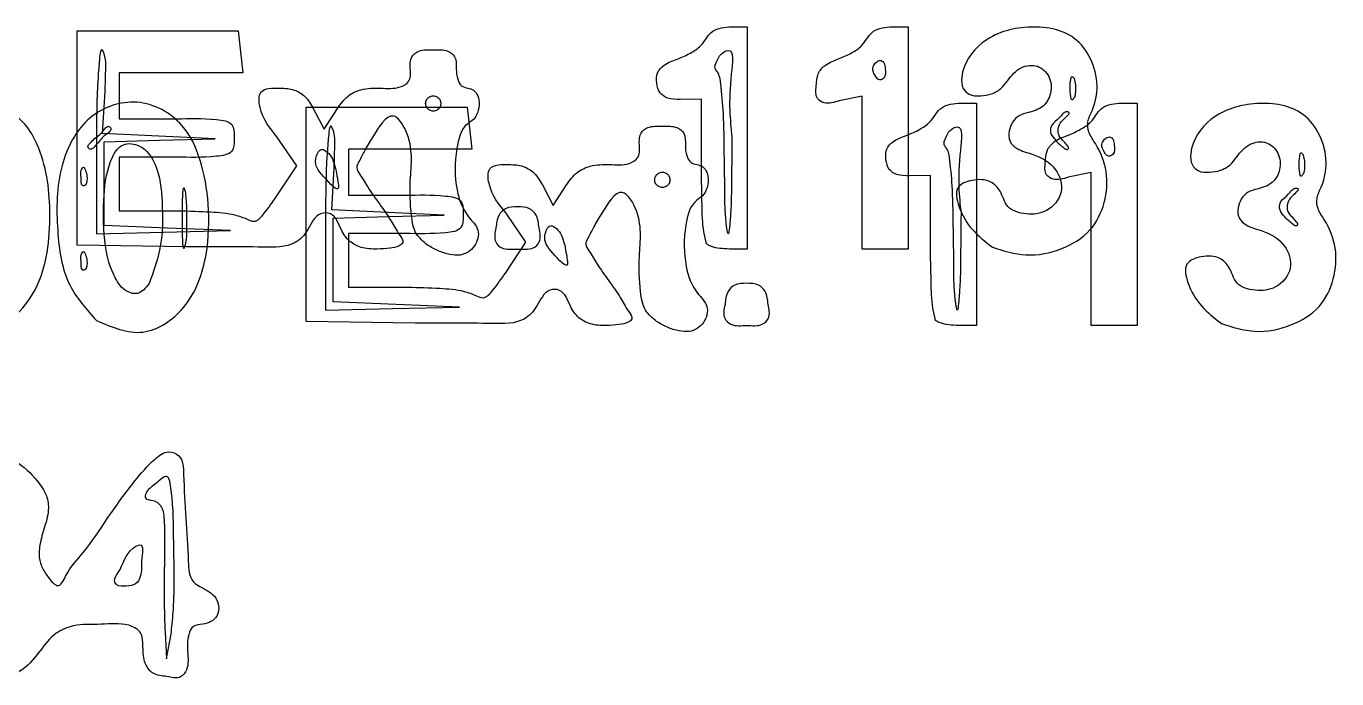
# Model space of a CAD drawing. Extents: x 0.12 to 3.45, y 0.56 to 2.39.
# Drawn here: x 2.884 to 3.455, y 1.435 to 1.719 of the extents above; entities that cross this region are included whole.
import ezdxf

# ---------------------------------------------------------------- set-up
doc = ezdxf.new("R2010")
doc.units = 0
doc.layers.get('0').update_dxf_attribs({"linetype": 'CONTINUOUS'})

msp = doc.modelspace()

# ---------------------------------------------------------------- linework, layer by layer
at = {"color": 7}
for p, q in [((2.906548, 1.670414), (2.906548, 1.717081)), ((2.906548, 1.717081), (2.941548, 1.717081)), ((2.941548, 1.717081), (2.976548, 1.717081)), ((2.976548, 1.717081), (2.977602, 1.707914)), ((3.190238, 1.718748), (3.198214, 1.718748)), ((3.198214, 1.718748), (3.198214, 1.670415)), ((3.260238, 1.718748), (3.268215, 1.718748)), ((3.268215, 1.718748), (3.268215, 1.670414)), ((2.977602, 1.707914), (2.978657, 1.698748)), ((3.258214, 1.700611), (3.258214, 1.700611)), ((2.951769, 1.698748), (2.924881, 1.698748)), ((2.924881, 1.698748), (2.924881, 1.688748)), ((2.978657, 1.698748), (2.951769, 1.698748)), ((3.340422, 1.696248), (3.340422, 1.696248)), ((2.917615, 1.672385), (2.918748, 1.690571)), ((2.924881, 1.688748), (2.924881, 1.678748)), ((3.248214, 1.688581), (3.238214, 1.686581)), ((3.248214, 1.655331), (3.248214, 1.688581)), ((3.006249, 1.63718), (3.006249, 1.683847)), ((3.006249, 1.683847), (3.041249, 1.683847)), ((3.009329, 1.683185), (3.01399, 1.674289)), ((3.01399, 1.674289), (3.019819, 1.683185)), ((3.041249, 1.683847), (3.076249, 1.683847)), ((3.064881, 1.685414), (3.064881, 1.685414)), ((3.076249, 1.683847), (3.077304, 1.67468)), ((3.178214, 1.687344), (3.169048, 1.687213)), ((3.178214, 1.656935), (3.178214, 1.687344)), ((3.289939, 1.685514), (3.297916, 1.685514)), ((3.297916, 1.685514), (3.297916, 1.637181)), ((3.359939, 1.685514), (3.367916, 1.685514)), ((3.367916, 1.685514), (3.367916, 1.63718)), ((2.924881, 1.678748), (2.949881, 1.678748)), ((2.942081, 1.671228), (2.917615, 1.672385)), ((3.077304, 1.67468), (3.078358, 1.665514)), ((2.906548, 1.623748), (2.906548, 1.670414)), ((2.914881, 1.668747), (2.914881, 1.628747)), ((2.918214, 1.668748), (2.942381, 1.66941)), ((2.918214, 1.650549), (2.918214, 1.668748)), ((2.918341, 1.671347), (2.918341, 1.671347)), ((2.966548, 1.670072), (2.942081, 1.671228)), ((2.942381, 1.66941), (2.966548, 1.670072)), ((3.002115, 1.658266), (2.993498, 1.670947)), ((3.191548, 1.671051), (3.191548, 1.671051)), ((3.198214, 1.670415), (3.198214, 1.622081)), ((3.268215, 1.670414), (3.268215, 1.622081)), ((3.335627, 1.669334), (3.335627, 1.669335)), ((3.357916, 1.667377), (3.357916, 1.667377)), ((2.949881, 1.662081), (2.924881, 1.662081)), ((2.924881, 1.662081), (2.924881, 1.650414)), ((3.05147, 1.665514), (3.024582, 1.665514)), ((3.024582, 1.665514), (3.024582, 1.655514)), ((3.078358, 1.665514), (3.05147, 1.665514)), ((3.440124, 1.663014), (3.440124, 1.663014)), ((2.910193, 1.656139), (2.910193, 1.656139)), ((2.993204, 1.644801), (3.002115, 1.658266)), ((3.017317, 1.639151), (3.01845, 1.657337)), ((3.01903, 1.657081), (3.01903, 1.657081)), ((3.024582, 1.655514), (3.024582, 1.645514)), ((3.248215, 1.655331), (3.248214, 1.655331)), ((3.248215, 1.622081), (3.248215, 1.655331)), ((3.347916, 1.655347), (3.337916, 1.653347)), ((3.347916, 1.622097), (3.347916, 1.655347)), ((2.918214, 1.63235), (2.918214, 1.650549)), ((2.924881, 1.650414), (2.924881, 1.638748)), ((3.10903, 1.649951), (3.113691, 1.641055)), ((3.113691, 1.641055), (3.11952, 1.649951)), ((3.164583, 1.65218), (3.164583, 1.65218)), ((3.277916, 1.65411), (3.268749, 1.653979)), ((3.277916, 1.623701), (3.277916, 1.65411)), ((2.953661, 1.646347), (2.953661, 1.646347)), ((3.024582, 1.645514), (3.049582, 1.645514)), ((2.924881, 1.638748), (2.950881, 1.638748)), ((3.041783, 1.637995), (3.017317, 1.639151)), ((3.066249, 1.636838), (3.041783, 1.637995)), ((3.101816, 1.625032), (3.093199, 1.637713)), ((3.291249, 1.637817), (3.291249, 1.637817)), ((3.297916, 1.637181), (3.297916, 1.588847)), ((2.945714, 1.631228), (2.918214, 1.63235)), ((3.006249, 1.590514), (3.006249, 1.63718)), ((3.014583, 1.635513), (3.014583, 1.595513)), ((3.017916, 1.635514), (3.042083, 1.636176)), ((3.017916, 1.617315), (3.017916, 1.635514)), ((3.042083, 1.636176), (3.066249, 1.636838)), ((3.367916, 1.63718), (3.367916, 1.588847)), ((3.435329, 1.636101), (3.435329, 1.636101)), ((2.914881, 1.628747), (2.944048, 1.629426)), ((2.944048, 1.629426), (2.973214, 1.630105)), ((2.973214, 1.630105), (2.945714, 1.631228)), ((2.945714, 1.631228), (2.945714, 1.631228)), ((3.049582, 1.628847), (3.024582, 1.628847)), ((3.024582, 1.628847), (3.024582, 1.61718)), ((3.088826, 1.631248), (3.088826, 1.631248)), ((2.954079, 1.62308), (2.906548, 1.623748)), ((3.059047, 1.623838), (3.059048, 1.623838)), ((3.092905, 1.611567), (3.101816, 1.625032)), ((3.118732, 1.623847), (3.118732, 1.623847)), ((3.180437, 1.624303), (3.180437, 1.624303)), ((3.198214, 1.622081), (3.190437, 1.622081)), ((3.258215, 1.622081), (3.248215, 1.622081)), ((3.268215, 1.622081), (3.258215, 1.622081)), ((3.304881, 1.622881), (3.304881, 1.622881)), ((3.347916, 1.588847), (3.347916, 1.622097)), ((3.347916, 1.622097), (3.347916, 1.622097)), ((2.910193, 1.619472), (2.910193, 1.619472)), ((3.017916, 1.599117), (3.017916, 1.617315)), ((3.024582, 1.61718), (3.024582, 1.605514)), ((2.937813, 1.607056), (2.937813, 1.607056)), ((3.024582, 1.605514), (3.050582, 1.605514)), ((3.045416, 1.597994), (3.017916, 1.599117)), ((3.072916, 1.596871), (3.045416, 1.597994)), ((3.045416, 1.597994), (3.045416, 1.597994)), ((3.188528, 1.598014), (3.188528, 1.598014)), ((3.014583, 1.595513), (3.043749, 1.596192)), ((3.043749, 1.596192), (3.072916, 1.596871)), ((2.914972, 1.590949), (2.914972, 1.590949)), ((3.053781, 1.589846), (3.006249, 1.590514)), ((3.158749, 1.590604), (3.158749, 1.590604)), ((3.280138, 1.59107), (3.280138, 1.591069)), ((3.297916, 1.588847), (3.290138, 1.588847)), ((3.357916, 1.588847), (3.347916, 1.588847)), ((3.367916, 1.588847), (3.357916, 1.588847)), ((3.404583, 1.589647), (3.404583, 1.589647)), ((2.948505, 1.496568), (2.948505, 1.496568)), ((2.934531, 1.486347), (2.934531, 1.486347)), ((2.944768, 1.455513), (2.945461, 1.443847)), ((2.945461, 1.443847), (2.947522, 1.455439))]:
    msp.add_line(p, q, dxfattribs=at)
for points, knots in [([(3.169048, 1.687213), (3.167171, 1.687192), (3.16398, 1.687158), (3.159741, 1.689832), (3.158693, 1.694211), (3.158605, 1.698909), (3.162516, 1.702932), (3.167934, 1.704687), (3.173372, 1.707143), (3.177757, 1.709946), (3.180176, 1.713419), (3.182311, 1.716585), (3.186022, 1.718305), (3.188797, 1.718597), (3.190238, 1.718748)], [0, 0, 0, 0, 0.005554, 0.009442, 0.013886, 0.018452, 0.022877, 0.029473, 0.035444, 0.040834, 0.044742, 0.048077, 0.052105, 0.056452, 0.056452, 0.056452, 0.056452]), ([(3.238214, 1.686581), (3.236011, 1.685872), (3.232697, 1.684805), (3.227635, 1.687732), (3.228317, 1.69311), (3.22847, 1.69835), (3.232532, 1.702872), (3.238075, 1.704751), (3.243472, 1.707174), (3.247794, 1.709966), (3.250178, 1.713427), (3.252312, 1.716584), (3.256021, 1.718305), (3.258797, 1.718596), (3.260238, 1.718748)], [0, 0, 0, 0, 0.006644, 0.009989, 0.015457, 0.020869, 0.025756, 0.032382, 0.038257, 0.04358, 0.047467, 0.050801, 0.05483, 0.059177, 0.059177, 0.059177, 0.059177]), ([(3.304881, 1.622881), (3.301801, 1.625314), (3.295578, 1.63023), (3.290392, 1.638869), (3.28801, 1.649485), (3.296599, 1.652514), (3.303836, 1.652469), (3.309041, 1.64699), (3.310765, 1.639403), (3.319817, 1.6367), (3.329231, 1.637847), (3.336614, 1.646506), (3.333015, 1.658281), (3.323921, 1.663196), (3.316301, 1.66494), (3.311962, 1.668719), (3.311953, 1.673392), (3.313359, 1.677362), (3.316403, 1.680395), (3.321377, 1.681665), (3.327356, 1.683404), (3.330919, 1.690025), (3.330336, 1.697233), (3.324726, 1.702696), (3.31657, 1.701573), (3.312179, 1.696401), (3.308838, 1.691647), (3.304527, 1.68933), (3.299744, 1.688607), (3.295009, 1.688679), (3.291511, 1.692131), (3.291095, 1.701267), (3.3003, 1.7145), (3.319927, 1.720141), (3.339149, 1.717295), (3.348414, 1.704971), (3.351311, 1.693498), (3.349429, 1.683957), (3.346039, 1.677755), (3.346699, 1.67237), (3.3513, 1.666043), (3.355442, 1.655761), (3.354399, 1.642122), (3.348127, 1.629146), (3.335069, 1.621336), (3.319679, 1.618237), (3.309714, 1.621365), (3.304881, 1.622881)], [0, 0, 0, 0, 0.01157, 0.023379, 0.03138, 0.038344, 0.046472, 0.052179, 0.059579, 0.068147, 0.077122, 0.087468, 0.097366, 0.109562, 0.116566, 0.120968, 0.12546, 0.129523, 0.133508, 0.137684, 0.144821, 0.151249, 0.158496, 0.165168, 0.172261, 0.180319, 0.184844, 0.189603, 0.194408, 0.199462, 0.202995, 0.207975, 0.225356, 0.24632, 0.267138, 0.278423, 0.290516, 0.30167, 0.306815, 0.311242, 0.317009, 0.33008, 0.343545, 0.356957, 0.371593, 0.387506, 0.402488, 0.402488, 0.402488, 0.402488]), ([(2.918748, 1.690571), (2.918796, 1.693711), (2.918877, 1.699095), (2.919262, 1.704515), (2.916803, 1.710896), (2.915588, 1.69756), (2.915108, 1.688354), (2.914965, 1.67597), (2.914881, 1.668747)], [0, 0, 0, 0, 0.009162, 0.015713, 0.018435, 0.024061, 0.038462, 0.058613, 0.058613, 0.058613, 0.058613]), ([(3.019819, 1.683185), (3.021207, 1.685186), (3.023817, 1.688947), (3.030799, 1.691996), (3.038634, 1.692278), (3.045722, 1.691542), (3.05183, 1.694775), (3.051536, 1.700394), (3.051332, 1.705548), (3.055875, 1.709118), (3.061552, 1.70852), (3.067205, 1.709106), (3.071796, 1.70558), (3.071403, 1.700591), (3.071789, 1.696356), (3.073462, 1.69279), (3.076502, 1.69209), (3.079372, 1.691437), (3.081155, 1.68864), (3.081784, 1.685229), (3.08103, 1.681647), (3.079428, 1.678368), (3.073751, 1.675333), (3.070816, 1.663391), (3.070745, 1.6495), (3.07495, 1.637224), (3.082259, 1.630775), (3.080119, 1.62266), (3.074239, 1.618974), (3.068459, 1.619666), (3.063641, 1.621103), (3.06058, 1.622925), (3.059047, 1.623838)], [0, 0, 0, 0, 0.00717, 0.013483, 0.021949, 0.030473, 0.034824, 0.040355, 0.045692, 0.049516, 0.05589, 0.062264, 0.066089, 0.071425, 0.075931, 0.079266, 0.082128, 0.084829, 0.087833, 0.091341, 0.095079, 0.09868, 0.101832, 0.113673, 0.131657, 0.144377, 0.15148, 0.158495, 0.165876, 0.170252, 0.175565, 0.180894, 0.180894, 0.180894, 0.180894]), ([(3.191548, 1.671051), (3.190721, 1.678341), (3.189583, 1.688386), (3.192866, 1.710474), (3.18617, 1.706952), (3.185056, 1.703944), (3.183676, 1.700981), (3.186133, 1.698314), (3.18703, 1.691464), (3.188072, 1.679537), (3.188172, 1.663786), (3.188496, 1.646751), (3.188436, 1.637774), (3.18999, 1.625894), (3.191255, 1.640226), (3.191309, 1.65051), (3.19146, 1.663482), (3.191548, 1.671051)], [0, 0, 0, 0, 0.027223, 0.037511, 0.041005, 0.044947, 0.047736, 0.049444, 0.054987, 0.067908, 0.085555, 0.103046, 0.115535, 0.120367, 0.126225, 0.141434, 0.162744, 0.162744, 0.162744, 0.162744]), ([(3.258214, 1.700611), (3.258175, 1.701414), (3.258108, 1.702776), (3.256592, 1.704398), (3.254599, 1.703783), (3.253284, 1.702368), (3.252641, 1.700339), (3.253506, 1.698004), (3.255087, 1.695022), (3.258686, 1.696734), (3.258408, 1.699022), (3.258214, 1.700611)], [0, 0, 0, 0, 0.002376, 0.004027, 0.005767, 0.007835, 0.009775, 0.011692, 0.015475, 0.01733, 0.021549, 0.021549, 0.021549, 0.021549]), ([(3.340422, 1.696248), (3.340116, 1.69673), (3.339424, 1.697823), (3.338678, 1.694611), (3.338776, 1.692077), (3.338703, 1.689561), (3.339389, 1.686326), (3.340926, 1.688524), (3.341036, 1.69059), (3.341211, 1.693531), (3.340677, 1.695369), (3.340422, 1.696248)], [0, 0, 0, 0, 0.001278, 0.002892, 0.006526, 0.01016, 0.011774, 0.013052, 0.015792, 0.018785, 0.021525, 0.021525, 0.021525, 0.021525]), ([(2.993498, 1.670947), (2.99043, 1.674689), (2.986011, 1.680079), (2.985138, 1.692234), (2.99443, 1.692148), (3.00079, 1.691822), (3.00629, 1.688512), (3.00826, 1.685058), (3.009329, 1.683185)], [0, 0, 0, 0, 0.014791, 0.021307, 0.029761, 0.036082, 0.041485, 0.047885, 0.047885, 0.047885, 0.047885]), ([(3.064881, 1.685414), (3.064789, 1.686001), (3.064606, 1.687158), (3.06328, 1.688431), (3.061551, 1.688908), (3.059803, 1.688431), (3.058532, 1.687158), (3.058054, 1.685414), (3.058532, 1.683671), (3.059803, 1.682398), (3.061551, 1.68192), (3.06328, 1.682398), (3.064606, 1.683671), (3.064789, 1.684828), (3.064881, 1.685414)], [0, 0, 0, 0, 0.00174, 0.003434, 0.005174, 0.006914, 0.008607, 0.010347, 0.012087, 0.013781, 0.015521, 0.017261, 0.018955, 0.020695, 0.020695, 0.020695, 0.020695]), ([(2.841483, 1.594767), (2.836974, 1.602599), (2.827222, 1.619535), (2.827995, 1.649196), (2.835521, 1.67115), (2.845727, 1.681882), (2.853378, 1.68533), (2.86515, 1.685987), (2.882313, 1.682004), (2.893675, 1.659752), (2.895701, 1.631954), (2.891305, 1.601946), (2.865473, 1.579926), (2.849518, 1.589796), (2.841483, 1.594767)], [0, 0, 0, 0, 0.026676, 0.057683, 0.085602, 0.094164, 0.101334, 0.110136, 0.129422, 0.149823, 0.179306, 0.213189, 0.238466, 0.26411, 0.26411, 0.26411, 0.26411]), ([(2.914972, 1.590949), (2.910573, 1.595871), (2.900669, 1.606952), (2.897295, 1.631693), (2.897608, 1.65723), (2.909375, 1.680796), (2.933035, 1.689221), (2.952722, 1.678407), (2.961051, 1.660261), (2.964289, 1.641001), (2.963643, 1.618577), (2.956065, 1.596591), (2.935219, 1.582325), (2.921742, 1.588066), (2.914972, 1.590949)], [0, 0, 0, 0, 0.019424, 0.043736, 0.071958, 0.096103, 0.117478, 0.139627, 0.156187, 0.175967, 0.19788, 0.223021, 0.24361, 0.264392, 0.264392, 0.264392, 0.264392]), ([(3.268749, 1.653979), (3.266872, 1.653959), (3.263682, 1.653924), (3.259443, 1.656598), (3.258395, 1.660978), (3.258306, 1.665675), (3.262217, 1.669698), (3.267635, 1.671453), (3.273073, 1.673909), (3.277459, 1.676712), (3.279878, 1.680186), (3.282012, 1.683351), (3.285723, 1.685071), (3.288499, 1.685363), (3.289939, 1.685514)], [0, 0, 0, 0, 0.005554, 0.009442, 0.013886, 0.018452, 0.022877, 0.029473, 0.035444, 0.040834, 0.044742, 0.048077, 0.052105, 0.056452, 0.056452, 0.056452, 0.056452]), ([(3.337916, 1.653347), (3.335712, 1.652638), (3.332398, 1.651571), (3.327337, 1.654498), (3.328018, 1.659876), (3.328172, 1.665116), (3.332234, 1.669638), (3.337777, 1.671517), (3.343173, 1.67394), (3.347495, 1.676732), (3.349879, 1.680193), (3.352013, 1.68335), (3.355723, 1.685071), (3.358499, 1.685362), (3.359939, 1.685514)], [0, 0, 0, 0, 0.006644, 0.009989, 0.015457, 0.020869, 0.025756, 0.032382, 0.038257, 0.04358, 0.047467, 0.050801, 0.05483, 0.059177, 0.059177, 0.059177, 0.059177]), ([(3.404583, 1.589647), (3.401503, 1.59208), (3.395279, 1.596996), (3.390094, 1.605635), (3.387711, 1.616251), (3.3963, 1.61928), (3.403538, 1.619235), (3.408742, 1.613756), (3.410467, 1.606169), (3.419518, 1.603466), (3.428932, 1.604613), (3.436315, 1.613272), (3.432717, 1.625047), (3.423623, 1.629963), (3.416003, 1.631706), (3.411663, 1.635485), (3.411654, 1.640159), (3.413061, 1.644128), (3.416105, 1.647161), (3.421078, 1.648431), (3.427057, 1.650171), (3.430621, 1.656791), (3.430037, 1.663999), (3.424427, 1.669462), (3.416272, 1.668339), (3.41188, 1.663167), (3.408539, 1.658413), (3.404229, 1.656096), (3.399446, 1.655373), (3.39471, 1.655445), (3.391213, 1.658897), (3.390796, 1.668033), (3.400001, 1.681266), (3.419628, 1.686907), (3.438851, 1.684061), (3.448116, 1.671738), (3.451013, 1.660264), (3.449131, 1.650723), (3.44574, 1.644521), (3.4464, 1.639136), (3.451002, 1.63281), (3.455143, 1.622527), (3.4541, 1.608888), (3.447829, 1.595912), (3.43477, 1.588102), (3.41938, 1.585003), (3.409415, 1.588131), (3.404583, 1.589647)], [0, 0, 0, 0, 0.01157, 0.023379, 0.03138, 0.038344, 0.046472, 0.052179, 0.059579, 0.068147, 0.077122, 0.087468, 0.097366, 0.109562, 0.116566, 0.120968, 0.12546, 0.129523, 0.133508, 0.137684, 0.144821, 0.151249, 0.158496, 0.165168, 0.172261, 0.180319, 0.184844, 0.189603, 0.194408, 0.199462, 0.202995, 0.207975, 0.225356, 0.24632, 0.267138, 0.278423, 0.290516, 0.30167, 0.306815, 0.311242, 0.317009, 0.33008, 0.343545, 0.356957, 0.371593, 0.387506, 0.402488, 0.402488, 0.402488, 0.402488]), ([(2.949881, 1.678748), (2.955323, 1.678878), (2.962949, 1.67906), (2.974903, 1.677481), (2.974871, 1.670414), (2.974903, 1.663347), (2.962949, 1.661768), (2.955323, 1.661951), (2.949881, 1.662081)], [0, 0, 0, 0, 0.017349, 0.024311, 0.030188, 0.036064, 0.043026, 0.060375, 0.060375, 0.060375, 0.060375]), ([(3.059048, 1.623838), (3.057209, 1.62534), (3.053144, 1.628663), (3.051573, 1.639197), (3.05107, 1.654147), (3.05353, 1.668545), (3.043153, 1.6842), (3.035892, 1.672013), (3.03187, 1.665501), (3.029687, 1.660988), (3.027617, 1.657323), (3.030407, 1.653441), (3.033393, 1.648207), (3.038202, 1.641554), (3.04321, 1.63471), (3.045793, 1.629451), (3.049126, 1.625197), (3.046067, 1.622865), (3.042238, 1.622384), (3.036631, 1.621934), (3.030491, 1.622237), (3.024693, 1.625254), (3.020932, 1.630751), (3.018819, 1.637908), (3.010362, 1.637915), (3.007533, 1.630386), (3.000325, 1.622618), (2.980375, 1.623173), (2.964959, 1.623118), (2.954079, 1.62308)], [0, 0, 0, 0, 0.006901, 0.015258, 0.030304, 0.051991, 0.06053, 0.073145, 0.080115, 0.085575, 0.088375, 0.091644, 0.098404, 0.107229, 0.116132, 0.123106, 0.126697, 0.128783, 0.1329, 0.138506, 0.145576, 0.151097, 0.157276, 0.165697, 0.169989, 0.178779, 0.186762, 0.200718, 0.234183, 0.234183, 0.234183, 0.234183]), ([(3.335627, 1.669335), (3.334788, 1.6702), (3.333255, 1.671782), (3.333637, 1.675608), (3.334943, 1.678211), (3.339332, 1.681244), (3.33618, 1.682317), (3.334169, 1.678588), (3.330745, 1.67679), (3.329689, 1.672758), (3.331801, 1.670041), (3.333936, 1.667673), (3.335733, 1.666396), (3.337403, 1.66499), (3.338397, 1.666244), (3.336987, 1.667704), (3.336149, 1.668708), (3.335627, 1.669334)], [0, 0, 0, 0, 0.00345, 0.006302, 0.010382, 0.014264, 0.014805, 0.019268, 0.023767, 0.026691, 0.03029, 0.033448, 0.036072, 0.037686, 0.038375, 0.039956, 0.042569, 0.042569, 0.042569, 0.042569]), ([(2.918341, 1.671347), (2.920117, 1.672559), (2.922091, 1.673906), (2.919655, 1.676373), (2.91723, 1.672093), (2.914274, 1.67048), (2.912488, 1.668432), (2.910825, 1.666844), (2.912502, 1.664594), (2.915473, 1.668211), (2.917199, 1.670098), (2.918341, 1.671347)], [0, 0, 0, 0, 0.004493, 0.004991, 0.009484, 0.013327, 0.016291, 0.017783, 0.019321, 0.022233, 0.027927, 0.027927, 0.027927, 0.027927]), ([(3.01845, 1.657337), (3.018497, 1.660477), (3.018579, 1.665861), (3.018964, 1.671281), (3.016504, 1.677662), (3.015289, 1.664326), (3.01481, 1.65512), (3.014666, 1.642736), (3.014583, 1.635513)], [0, 0, 0, 0, 0.009162, 0.015713, 0.018435, 0.024061, 0.038462, 0.058613, 0.058613, 0.058613, 0.058613]), ([(3.11952, 1.649951), (3.120908, 1.651952), (3.123518, 1.655714), (3.1305, 1.658762), (3.138336, 1.659044), (3.145424, 1.658308), (3.151531, 1.661541), (3.151237, 1.66716), (3.151034, 1.672314), (3.155577, 1.675884), (3.161253, 1.675286), (3.166907, 1.675872), (3.171497, 1.672346), (3.171105, 1.667357), (3.171491, 1.663122), (3.173163, 1.659556), (3.176203, 1.658856), (3.179074, 1.658203), (3.180856, 1.655406), (3.181485, 1.651995), (3.180732, 1.648413), (3.179129, 1.645134), (3.173453, 1.642099), (3.170518, 1.630158), (3.170447, 1.616266), (3.174651, 1.60399), (3.181961, 1.597541), (3.17982, 1.589426), (3.17394, 1.585741), (3.16816, 1.586432), (3.163342, 1.587869), (3.160281, 1.589691), (3.158749, 1.590604)], [0, 0, 0, 0, 0.00717, 0.013483, 0.021949, 0.030473, 0.034824, 0.040355, 0.045692, 0.049516, 0.05589, 0.062264, 0.066089, 0.071425, 0.075931, 0.079266, 0.082128, 0.084829, 0.087833, 0.091341, 0.095079, 0.09868, 0.101832, 0.113673, 0.131657, 0.144377, 0.15148, 0.158495, 0.165876, 0.170252, 0.175565, 0.180894, 0.180894, 0.180894, 0.180894]), ([(3.291249, 1.637817), (3.290423, 1.645107), (3.289284, 1.655152), (3.292568, 1.67724), (3.285871, 1.673718), (3.284758, 1.67071), (3.283378, 1.667747), (3.285835, 1.66508), (3.286731, 1.65823), (3.287774, 1.646303), (3.287874, 1.630552), (3.288197, 1.613517), (3.288137, 1.60454), (3.289691, 1.59266), (3.290957, 1.606992), (3.291011, 1.617276), (3.291161, 1.630248), (3.291249, 1.637817)], [0, 0, 0, 0, 0.027223, 0.037511, 0.041005, 0.044947, 0.047736, 0.049444, 0.054987, 0.067908, 0.085555, 0.103046, 0.115535, 0.120367, 0.126225, 0.141434, 0.162744, 0.162744, 0.162744, 0.162744]), ([(2.937813, 1.607056), (2.939585, 1.611844), (2.943819, 1.623278), (2.943859, 1.641115), (2.942378, 1.657227), (2.93555, 1.667347), (2.925357, 1.668812), (2.919177, 1.657528), (2.917823, 1.642692), (2.91791, 1.625109), (2.921483, 1.61141), (2.926837, 1.603535), (2.933874, 1.601957), (2.936355, 1.60517), (2.937813, 1.607056)], [0, 0, 0, 0, 0.015219, 0.036343, 0.05277, 0.06334, 0.070334, 0.079156, 0.096759, 0.116427, 0.13103, 0.139018, 0.143586, 0.150081, 0.150081, 0.150081, 0.150081]), ([(3.357916, 1.667377), (3.357876, 1.668181), (3.357809, 1.669542), (3.356293, 1.671164), (3.354301, 1.67055), (3.352985, 1.669134), (3.352343, 1.667105), (3.353208, 1.66477), (3.354789, 1.661789), (3.358387, 1.6635), (3.358109, 1.665788), (3.357916, 1.667377)], [0, 0, 0, 0, 0.002376, 0.004027, 0.005767, 0.007835, 0.009775, 0.011692, 0.015475, 0.01733, 0.021549, 0.021549, 0.021549, 0.021549]), ([(3.01903, 1.657081), (3.018626, 1.658522), (3.017883, 1.661171), (3.015956, 1.664137), (3.012043, 1.666517), (3.009232, 1.659152), (3.012431, 1.655009), (3.020503, 1.646119), (3.020178, 1.650645), (3.01972, 1.653255), (3.019285, 1.655667), (3.01903, 1.657081)], [0, 0, 0, 0, 0.004431, 0.008141, 0.010879, 0.015672, 0.024185, 0.032119, 0.033238, 0.036245, 0.040501, 0.040501, 0.040501, 0.040501]), ([(3.440124, 1.663014), (3.439818, 1.663496), (3.439126, 1.664589), (3.43838, 1.661377), (3.438477, 1.658844), (3.438404, 1.656327), (3.43909, 1.653092), (3.440627, 1.65529), (3.440737, 1.657357), (3.440912, 1.660297), (3.440379, 1.662135), (3.440124, 1.663014)], [0, 0, 0, 0, 0.001278, 0.002892, 0.006526, 0.01016, 0.011774, 0.013052, 0.015792, 0.018785, 0.021525, 0.021525, 0.021525, 0.021525]), ([(2.910193, 1.656139), (2.909923, 1.656946), (2.909505, 1.658197), (2.90793, 1.656357), (2.908261, 1.654031), (2.908213, 1.651809), (2.908531, 1.649374), (2.910378, 1.649705), (2.910793, 1.651589), (2.910938, 1.653743), (2.91045, 1.655312), (2.910193, 1.656139)], [0, 0, 0, 0, 0.0018, 0.002786, 0.005648, 0.008593, 0.010286, 0.011274, 0.013064, 0.015362, 0.017914, 0.017914, 0.017914, 0.017914]), ([(3.093199, 1.637713), (3.090132, 1.641455), (3.085713, 1.646845), (3.08484, 1.659), (3.094131, 1.658914), (3.100492, 1.658588), (3.105991, 1.655278), (3.107962, 1.651824), (3.10903, 1.649951)], [0, 0, 0, 0, 0.014791, 0.021307, 0.029761, 0.036082, 0.041485, 0.047885, 0.047885, 0.047885, 0.047885]), ([(3.164583, 1.65218), (3.16449, 1.652767), (3.164307, 1.653924), (3.162981, 1.655197), (3.161252, 1.655674), (3.159505, 1.655197), (3.158233, 1.653924), (3.157755, 1.65218), (3.158233, 1.650437), (3.159505, 1.649164), (3.161252, 1.648686), (3.162981, 1.649164), (3.164307, 1.650437), (3.16449, 1.651594), (3.164583, 1.65218)], [0, 0, 0, 0, 0.00174, 0.003434, 0.005174, 0.006914, 0.008607, 0.010347, 0.012087, 0.013781, 0.015521, 0.017261, 0.018955, 0.020695, 0.020695, 0.020695, 0.020695]), ([(3.180437, 1.624303), (3.180024, 1.626059), (3.178715, 1.631635), (3.17849, 1.642624), (3.178315, 1.651735), (3.178214, 1.656935)], [0, 0, 0, 0, 0.005404, 0.017154, 0.032779, 0.032779, 0.032779, 0.032779]), ([(2.953661, 1.646347), (2.953413, 1.647525), (2.952787, 1.650495), (2.952291, 1.641472), (2.952325, 1.635495), (2.952318, 1.629607), (2.952754, 1.62047), (2.954218, 1.626932), (2.954089, 1.631563), (2.954309, 1.639212), (2.953869, 1.644059), (2.953661, 1.646347)], [0, 0, 0, 0, 0.002578, 0.0065, 0.015931, 0.025362, 0.029284, 0.031862, 0.03882, 0.046604, 0.053563, 0.053563, 0.053563, 0.053563]), ([(3.435329, 1.636101), (3.434489, 1.636967), (3.432956, 1.638548), (3.433338, 1.642374), (3.434645, 1.644978), (3.439033, 1.64801), (3.435882, 1.649083), (3.433871, 1.645355), (3.430447, 1.643557), (3.429391, 1.639524), (3.431502, 1.636807), (3.433637, 1.634439), (3.435435, 1.633162), (3.437105, 1.631756), (3.438098, 1.63301), (3.436688, 1.63447), (3.43585, 1.635475), (3.435329, 1.636101)], [0, 0, 0, 0, 0.00345, 0.006302, 0.010382, 0.014264, 0.014805, 0.019268, 0.023767, 0.026691, 0.03029, 0.033448, 0.036072, 0.037686, 0.038375, 0.039956, 0.042569, 0.042569, 0.042569, 0.042569]), ([(2.950881, 1.638748), (2.95544, 1.638623), (2.963538, 1.638402), (2.973769, 1.637647), (2.979703, 1.635493), (2.98435, 1.633309), (2.988863, 1.638662), (2.991496, 1.642386), (2.993204, 1.644801)], [0, 0, 0, 0, 0.01375, 0.02442, 0.030119, 0.033269, 0.038349, 0.047713, 0.047713, 0.047713, 0.047713]), ([(3.049582, 1.645514), (3.055025, 1.645644), (3.062651, 1.645827), (3.074604, 1.644247), (3.074572, 1.63718), (3.074604, 1.630114), (3.062651, 1.628534), (3.055025, 1.628717), (3.049582, 1.628847)], [0, 0, 0, 0, 0.017349, 0.024311, 0.030188, 0.036064, 0.043026, 0.060375, 0.060375, 0.060375, 0.060375]), ([(3.158749, 1.590604), (3.156911, 1.592107), (3.152846, 1.595429), (3.151275, 1.605963), (3.150771, 1.620913), (3.153232, 1.635311), (3.142854, 1.650966), (3.135594, 1.638779), (3.131571, 1.632267), (3.129389, 1.627755), (3.127319, 1.62409), (3.130108, 1.620208), (3.133094, 1.614974), (3.137903, 1.60832), (3.142911, 1.601476), (3.145495, 1.596218), (3.148827, 1.591963), (3.145769, 1.589631), (3.141939, 1.589151), (3.136333, 1.5887), (3.130192, 1.589004), (3.124395, 1.59202), (3.120634, 1.597517), (3.11852, 1.604674), (3.110063, 1.604681), (3.107234, 1.597152), (3.100026, 1.589384), (3.080077, 1.589939), (3.06466, 1.589884), (3.053781, 1.589846)], [0, 0, 0, 0, 0.006901, 0.015258, 0.030304, 0.051991, 0.06053, 0.073145, 0.080115, 0.085575, 0.088375, 0.091644, 0.098404, 0.107229, 0.116132, 0.123106, 0.126697, 0.128783, 0.1329, 0.138506, 0.145576, 0.151097, 0.157276, 0.165697, 0.169989, 0.178779, 0.186762, 0.200718, 0.234183, 0.234183, 0.234183, 0.234183]), ([(3.088826, 1.631248), (3.08902, 1.633209), (3.089348, 1.636532), (3.093185, 1.640429), (3.098218, 1.640405), (3.103232, 1.640432), (3.10712, 1.636521), (3.107387, 1.631214), (3.108862, 1.625666), (3.104259, 1.621383), (3.098219, 1.622536), (3.092153, 1.621378), (3.087603, 1.625677), (3.088358, 1.629112), (3.088826, 1.631248)], [0, 0, 0, 0, 0.005767, 0.00977, 0.015013, 0.020255, 0.024259, 0.030025, 0.03608, 0.039766, 0.04662, 0.053476, 0.057162, 0.063216, 0.063216, 0.063216, 0.063216]), ([(3.118732, 1.623847), (3.118328, 1.625289), (3.117585, 1.627937), (3.115657, 1.630903), (3.111745, 1.633283), (3.108934, 1.625918), (3.112133, 1.621775), (3.120205, 1.612885), (3.119879, 1.617411), (3.119421, 1.620021), (3.118987, 1.622433), (3.118732, 1.623847)], [0, 0, 0, 0, 0.004431, 0.008141, 0.010879, 0.015672, 0.024185, 0.032119, 0.033238, 0.036245, 0.040501, 0.040501, 0.040501, 0.040501]), ([(2.910193, 1.619472), (2.909923, 1.62028), (2.909505, 1.62153), (2.90793, 1.619691), (2.908261, 1.617364), (2.908213, 1.615142), (2.908531, 1.612708), (2.910378, 1.613038), (2.910793, 1.614922), (2.910938, 1.617076), (2.91045, 1.618646), (2.910193, 1.619472)], [0, 0, 0, 0, 0.0018, 0.002786, 0.005648, 0.008593, 0.010286, 0.011274, 0.013064, 0.015362, 0.017914, 0.017914, 0.017914, 0.017914]), ([(3.190437, 1.622081), (3.189031, 1.622153), (3.186404, 1.622287), (3.182935, 1.622871), (3.181151, 1.623894), (3.180437, 1.624303)], [0, 0, 0, 0, 0.004233, 0.007914, 0.010369, 0.010369, 0.010369, 0.010369]), ([(3.280138, 1.591069), (3.279726, 1.592826), (3.278416, 1.598401), (3.278192, 1.60939), (3.278016, 1.618501), (3.277916, 1.623701)], [0, 0, 0, 0, 0.005404, 0.017154, 0.032779, 0.032779, 0.032779, 0.032779]), ([(3.050582, 1.605514), (3.055142, 1.605389), (3.063239, 1.605168), (3.073471, 1.604413), (3.079405, 1.602259), (3.084052, 1.600076), (3.088564, 1.605428), (3.091198, 1.609152), (3.092905, 1.611567)], [0, 0, 0, 0, 0.01375, 0.02442, 0.030119, 0.033269, 0.038349, 0.047713, 0.047713, 0.047713, 0.047713]), ([(3.188528, 1.598014), (3.188721, 1.599975), (3.189049, 1.603298), (3.192886, 1.607195), (3.197919, 1.607171), (3.202933, 1.607198), (3.206821, 1.603287), (3.207089, 1.59798), (3.208563, 1.592432), (3.20396, 1.588149), (3.197921, 1.589302), (3.191854, 1.588144), (3.187304, 1.592443), (3.188059, 1.595878), (3.188528, 1.598014)], [0, 0, 0, 0, 0.005767, 0.00977, 0.015013, 0.020255, 0.024259, 0.030025, 0.03608, 0.039766, 0.04662, 0.053476, 0.057162, 0.063216, 0.063216, 0.063216, 0.063216]), ([(3.290138, 1.588847), (3.288733, 1.588919), (3.286105, 1.589053), (3.282637, 1.589638), (3.280852, 1.59066), (3.280138, 1.59107)], [0, 0, 0, 0, 0.004233, 0.007914, 0.010369, 0.010369, 0.010369, 0.010369]), ([(2.839741, 1.445933), (2.836997, 1.448832), (2.83282, 1.453244), (2.832463, 1.463496), (2.840082, 1.46512), (2.845725, 1.465068), (2.850365, 1.462855), (2.854235, 1.457904), (2.860046, 1.452475), (2.869645, 1.452981), (2.876507, 1.458828), (2.878549, 1.467733), (2.873291, 1.475793), (2.864319, 1.478583), (2.856246, 1.482712), (2.853047, 1.492372), (2.861105, 1.496099), (2.868388, 1.496951), (2.873609, 1.503067), (2.874614, 1.511284), (2.867158, 1.516301), (2.858429, 1.515515), (2.853212, 1.510195), (2.851206, 1.504927), (2.847224, 1.50267), (2.840532, 1.501184), (2.829991, 1.510427), (2.840651, 1.525835), (2.853195, 1.534947), (2.868372, 1.535126), (2.880219, 1.530477), (2.888249, 1.522775), (2.893494, 1.515405), (2.894483, 1.507717), (2.892014, 1.500437), (2.890029, 1.493265), (2.889812, 1.486767), (2.891869, 1.482123), (2.894291, 1.478859), (2.895989, 1.47672), (2.899132, 1.474658), (2.902888, 1.483483), (2.910424, 1.490612), (2.920032, 1.505795), (2.930076, 1.519476), (2.938464, 1.52939), (2.945475, 1.534818), (2.952686, 1.532104), (2.952887, 1.519866), (2.953909, 1.505141), (2.954745, 1.490052), (2.955309, 1.47763), (2.962217, 1.47415), (2.968292, 1.470507), (2.968505, 1.461533), (2.962296, 1.458538), (2.956683, 1.458698), (2.954426, 1.453118), (2.954395, 1.446881), (2.955368, 1.440193), (2.951262, 1.434772), (2.945382, 1.43637), (2.93965, 1.436648), (2.935642, 1.441722), (2.935029, 1.448059), (2.935322, 1.455745), (2.926768, 1.459837), (2.916943, 1.458393), (2.906053, 1.459253), (2.896249, 1.455068), (2.890301, 1.447197), (2.884355, 1.43943), (2.874985, 1.435233), (2.864786, 1.435643), (2.854691, 1.435347), (2.845558, 1.438961), (2.841802, 1.443461), (2.839741, 1.445932)], [0, 0, 0, 0, 0.011828, 0.018005, 0.025981, 0.030683, 0.035412, 0.040606, 0.049579, 0.05784, 0.066914, 0.074861, 0.083039, 0.093004, 0.102387, 0.110025, 0.116838, 0.124735, 0.132274, 0.139103, 0.146763, 0.155441, 0.163536, 0.167722, 0.171866, 0.176585, 0.187786, 0.203261, 0.222327, 0.234335, 0.246815, 0.259626, 0.267282, 0.273413, 0.28203, 0.290015, 0.29581, 0.301058, 0.30491, 0.307902, 0.309499, 0.314928, 0.328005, 0.345924, 0.366229, 0.379193, 0.385823, 0.390544, 0.398877, 0.417996, 0.436885, 0.445863, 0.451089, 0.458933, 0.465956, 0.472944, 0.477185, 0.481285, 0.488682, 0.496612, 0.500527, 0.506674, 0.512704, 0.517347, 0.524374, 0.532068, 0.53765, 0.549767, 0.561801, 0.5699, 0.580457, 0.590909, 0.598833, 0.610088, 0.621158, 0.628974, 0.638487, 0.638487, 0.638487, 0.638487]), ([(2.948505, 1.496568), (2.948503, 1.502405), (2.9485, 1.510064), (2.946394, 1.525669), (2.940431, 1.519344), (2.936903, 1.517549), (2.935602, 1.51298), (2.940095, 1.51307), (2.94406, 1.509963), (2.944623, 1.500809), (2.944575, 1.489885), (2.944364, 1.47679), (2.944403, 1.465518), (2.94466, 1.458488), (2.944768, 1.455513)], [0, 0, 0, 0, 0.020552, 0.026966, 0.032744, 0.038503, 0.040598, 0.044, 0.048202, 0.05532, 0.069317, 0.082106, 0.094278, 0.103203, 0.103203, 0.103203, 0.103203]), ([(2.947522, 1.455439), (2.947859, 1.458732), (2.948698, 1.466928), (2.948847, 1.480669), (2.948623, 1.491081), (2.948505, 1.496568)], [0, 0, 0, 0, 0.009927, 0.024707, 0.041175, 0.041175, 0.041175, 0.041175]), ([(2.934531, 1.486347), (2.935007, 1.489858), (2.935701, 1.494974), (2.927291, 1.490078), (2.926658, 1.483874), (2.922125, 1.478391), (2.924125, 1.475051), (2.927934, 1.475641), (2.932252, 1.475635), (2.934743, 1.480638), (2.934614, 1.484132), (2.934531, 1.486347)], [0, 0, 0, 0, 0.007113, 0.010365, 0.022872, 0.026803, 0.028842, 0.032814, 0.037078, 0.040946, 0.047637, 0.047637, 0.047637, 0.047637])]:
    msp.add_open_spline(points, degree=3, knots=knots, dxfattribs=at)

doc.saveas('drawing.dxf')
